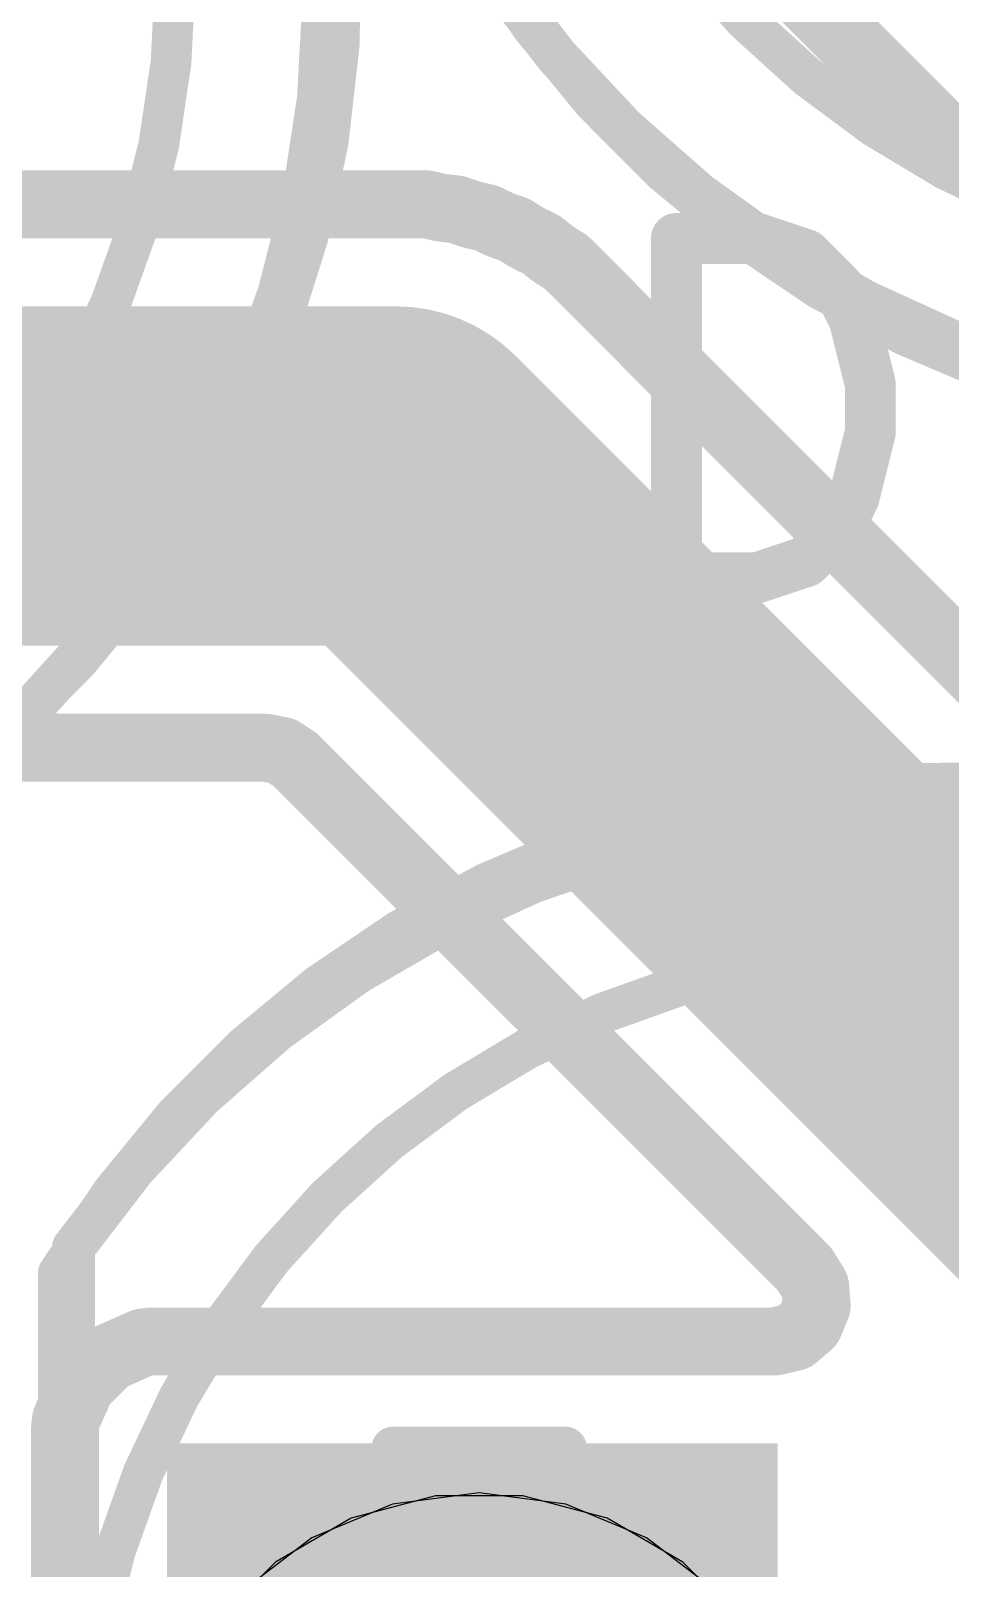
# Model space of a CAD drawing. Header units: inches. Extents: x 0 to 12.4, y -0.6 to 2.2.
# Drawn here: x 1.13 to 1.2367, y 0.8681 to 1.0464 of the extents above; entities that cross this region are included whole.
import ezdxf

# ---------------------------------------------------------------- set-up
doc = ezdxf.new("R2010")
doc.units = ezdxf.units.IN
doc.header["$MEASUREMENT"] = 0
for name, color, linetype in [('Bottom Layer', 5, 'Continuous'), ('Bottom Solder', 6, 'Continuous'), ('Dimension', 6, 'Continuous'), ('Mechanical 4', 56, 'Continuous'), ('Multi-Layer', 9, 'Continuous'), ('Top Layer', 1, 'Continuous'), ('Top Overlay', 2, 'Continuous'), ('Top Solder', 216, 'Continuous')]:
    doc.layers.add(name, color=color, linetype=linetype)

# ---------------------------------------------------------------- blocks, each defined once
blk = doc.blocks.new('IR333_A_47')
at = {"layer": 'Bottom Layer'}
h = blk.add_hatch(color=5, dxfattribs=at)
edge = h.paths.add_edge_path()
edge.add_arc((0.0499999, 0), 0.031496, 0, 360)
at = {"layer": 'Bottom Solder'}
h = blk.add_hatch(color=6, dxfattribs=at)
edge = h.paths.add_edge_path()
edge.add_arc((0.0499999, 0), 0.035496, 0, 360)
at = {"layer": 'Multi-Layer'}
h = blk.add_hatch(color=9, dxfattribs=at)
edge = h.paths.add_edge_path()
edge.add_arc((0.0499999, 0), 0.031496, 0, 360)
at = {"layer": 'Top Layer'}
h = blk.add_hatch(color=1, dxfattribs=at)
edge = h.paths.add_edge_path()
edge.add_arc((0.0499999, 0), 0.031496, 0, 360)
at = {"layer": 'Top Solder'}
h = blk.add_hatch(color=216, dxfattribs=at)
edge = h.paths.add_edge_path()
edge.add_arc((0.0499999, 0), 0.035496, 0, 360)
at = {"layer": 'Top Overlay', "const_width": 0.005}
for points in [[(0.0970696, -0.0672869), (0.0970695, 0.0672869)], [(0.0600001, -0.044), (0.04, -0.044)]]:
    blk.add_lwpolyline(points, dxfattribs=at)
blk.add_lwpolyline([(0.0970696, -0.0672869, -0.7350501228491367), (-0.1181102, 0)], format="xyb", dxfattribs=at)
at = {"layer": 'Top Overlay', "const_width": 0.0025}
for points in [[(0.03875, -0.044, 1), (0.04125, -0.044, 1)], [(0.0587501, -0.044, 1), (0.0612501, -0.044, 1)], [(0.0958196, -0.0672869, 1), (0.0983196, -0.0672869, 1)], [(0.0958196, -0.0672869, 1), (0.0983196, -0.0672869, 1)]]:
    blk.add_lwpolyline(points, format="xyb", close=True, dxfattribs=at)
blk = doc.blocks.new('IR333_A_50')
at = {"layer": 'Top Overlay', "const_width": 0.005}
blk.add_lwpolyline([(-0.1181102, 0, -0.7350501228491367), (0.0970696, 0.0672869)], format="xyb", dxfattribs=at)
blk = doc.blocks.new('IR333_A_51')
at = {"layer": 'Top Overlay', "const_width": 0.005}
blk.add_lwpolyline([(-0.1181102, 0, -0.7350501228491367), (0.0970696, 0.0672869)], format="xyb", dxfattribs=at)

msp = doc.modelspace()

# ---------------------------------------------------------------- hatches: boundary and pattern name
at = {"layer": 'Dimension'}
msp.add_hatch(color=6, dxfattribs=at).paths.add_polyline_path([(1.14576195, 0.88255565), (1.21662805, 0.88255565), (1.21662805, 0.81168955), (1.14576195, 0.81168955)])

# ---------------------------------------------------------------- linework, layer by layer
at = {"layer": 'Bottom Layer'}
for p, q in [((1.1820002, 0.8768282), (1.1719507, 0.8755052)), ((1.1920497, 0.8755052), (1.1820002, 0.8768282)), ((1.1719507, 0.8755052), (1.1625861, 0.8716262)), ((1.2014143, 0.8716262), (1.1920497, 0.8755052)), ((1.1625861, 0.8716262), (1.1545445, 0.8654557)), ((1.2094559, 0.8654557), (1.2014143, 0.8716262))]:
    msp.add_line(p, q, dxfattribs=at)
at = {"layer": 'Dimension'}
for points, const_width in [([(1.2298171, 1.0849179), (1.3987147, 0.9160202)], 0.0393701), ([(1.2062806, 1.0638843), (1.3739188, 0.8962462)], 0.007874), ([(1.0795679, 1.0262761), (1.1756135, 1.0262761)], 0.007874), ([(1.1756135, 1.0262761), (1.1758877, 1.0262761)], 0.007874), ([(1.1758877, 1.0262761), (1.176155, 1.0262152)], 0.007874), ([(1.176155, 1.0262152), (1.1761552, 1.0262151)], 0.007874), ([(1.1761552, 1.0262151), (1.1773572, 1.0259408)], 0.007874), ([(1.1773572, 1.0259408), (1.1778965, 1.0258492)], 0.007874), ([(1.1778965, 1.0258492), (1.1791217, 1.0257111)], 0.007874), ([(1.1791217, 1.0257111), (1.1793941, 1.0256804)], 0.007874), ([(1.1793941, 1.0256804), (1.1808164, 1.0251827)], 0.007874), ([(1.1808164, 1.0251827), (1.1813421, 1.0250313)], 0.007874), ([(1.1813421, 1.0250313), (1.1825441, 1.0247569)], 0.007874), ([(1.1825441, 1.0247569), (1.1825445, 1.0247568)], 0.007874), ([(1.1825445, 1.0247568), (1.1828116, 1.0246958)], 0.007874), ([(1.1828116, 1.0246958), (1.1830584, 1.024577)], 0.007874), ([(1.1830584, 1.024577), (1.1830587, 1.0245769)], 0.007874), ([(1.1830587, 1.0245769), (1.1841696, 1.0240419)], 0.007874), ([(1.1841696, 1.0240419), (1.1846751, 1.0238325)], 0.007874), ([(1.1846751, 1.0238325), (1.1860975, 1.0233348)], 0.007874), ([(1.1860975, 1.0233348), (1.1863294, 1.0231891)], 0.007874), ([(1.1863294, 1.023189), (1.1863294, 1.0231891)], 0.007874), ([(1.1863294, 1.023189), (1.1873733, 1.0225332)], 0.007874), ([(1.1873733, 1.0225332), (1.1878522, 1.0222684)], 0.007874), ([(1.1878522, 1.0222684), (1.1889633, 1.0217333)], 0.007874), ([(1.1889633, 1.0217333), (1.1889635, 1.0217332)], 0.007874), ([(1.1889635, 1.0217332), (1.1892103, 1.0216144)], 0.007874), ([(1.1892103, 1.0216144), (1.1901438, 1.0208699)], 0.007874), ([(1.1901438, 1.0208699), (1.1903883, 1.0206749)], 0.007874), ([(1.1903883, 1.0206749), (1.1908348, 1.0203581)], 0.007874), ([(1.1908348, 1.0203581), (1.1921109, 1.0195563)], 0.007874), ([(1.1921109, 1.0195563), (1.1933703, 1.0182969)], 0.007874), ([(1.1933703, 1.0182969), (1.3009691, 0.9106981)], 0.007874), ([(1.0385592, 0.9947604), (1.1723368, 0.9947604)], 0.0393701), ([(1.1723368, 0.9947604), (1.281195, 0.8859021)], 0.0393701), ([(1.0421102, 0.9632446), (1.1572604, 0.9632446)], 0.007874), ([(1.1572604, 0.9632446), (1.1591286, 0.962873)], 0.007874), ([(1.1591286, 0.962873), (1.1607124, 0.9618148)], 0.007874), ([(1.1607124, 0.9618148), (1.2198069, 0.9027203)], 0.007874), ([(1.2198069, 0.9027203), (1.2209978, 0.9007769)], 0.007874), ([(1.2209978, 0.9007769), (1.2211767, 0.8985046)], 0.007874), ([(1.2203044, 0.8963988), (1.2211767, 0.8985046)], 0.007874), ([(1.2163549, 0.8943864), (1.2185712, 0.8949185)], 0.007874), ([(1.2185712, 0.8949185), (1.2203044, 0.8963988)], 0.007874), ([(1.139374, 0.8926678), (1.1426705, 0.8941233)], 0.007874), ([(1.1426705, 0.8941233), (1.1426706, 0.8941234)], 0.007874), ([(1.1426706, 0.8941234), (1.1430064, 0.8942716)], 0.007874), ([(1.1430064, 0.8942716), (1.1433712, 0.8943139)], 0.007874), ([(1.1433712, 0.8943139), (1.1433713, 0.8943139)], 0.007874), ([(1.1433713, 0.8943139), (1.1438555, 0.8943701)], 0.007874), ([(1.1438555, 0.8943701), (1.143856, 0.8943702)], 0.007874), ([(1.143856, 0.8943702), (1.1439957, 0.8943863)], 0.007874), ([(1.1439957, 0.8943863), (1.1441358, 0.8943864)], 0.007874), ([(1.1441358, 0.8943864), (1.1441365, 0.8943864)], 0.007874), ([(1.1441365, 0.8943864), (1.2163549, 0.8943864)], 0.007874), ([(1.1361525, 0.8896774), (1.1386403, 0.8921652)], 0.007874), ([(1.1386403, 0.8921652), (1.1386404, 0.8921653)], 0.007874), ([(1.1386404, 0.8921653), (1.1389602, 0.892485)], 0.007874), ([(1.1389602, 0.892485), (1.1393739, 0.8926677)], 0.007874), ([(1.1393739, 0.8926677), (1.139374, 0.8926678)], 0.007874), ([(1.1358326, 0.8893574), (1.1361524, 0.8896772)], 0.007874), ([(1.1361524, 0.8896772), (1.1361525, 0.8896774)], 0.007874), ([(1.1341943, 0.8856471), (1.1356499, 0.8889437)], 0.007874), ([(1.1356499, 0.8889437), (1.1358326, 0.8893574)], 0.007874), ([(1.1339313, 0.884322), (1.1339474, 0.8844612)], 0.007874), ([(1.1339313, 0.8841813), (1.1339313, 0.884322)], 0.007874), ([(1.1339313, 0.8100641), (1.1339313, 0.8841813)], 0.007874), ([(1.1339474, 0.8844618), (1.1340037, 0.8849465)], 0.007874), ([(1.1339474, 0.8844612), (1.1339474, 0.8844618)], 0.007874), ([(1.1340037, 0.8849466), (1.134046, 0.8853112)], 0.007874), ([(1.1340037, 0.8849465), (1.1340037, 0.8849466)], 0.007874), ([(1.134046, 0.8853112), (1.1341942, 0.8856469)], 0.007874), ([(1.1341942, 0.8856469), (1.1341943, 0.8856471)], 0.007874)]:
    msp.add_lwpolyline(points, dxfattribs=dict(at, const_width=const_width))
for points, const_width in [([(1.173645, 1.0262761, 1), (1.177582, 1.0262761, 1)], 0.003937), ([(1.173645, 1.0262761, 1), (1.177582, 1.0262761, 1)], 0.003937), ([(1.1739192, 1.0262761, 1), (1.1778562, 1.0262761, 1)], 0.003937), ([(1.1739192, 1.0262761, 1), (1.1778562, 1.0262761, 1)], 0.003937), ([(1.1741865, 1.0262152, 1), (1.1781235, 1.0262152, 1)], 0.003937), ([(1.1741865, 1.0262152, 1), (1.1781235, 1.0262152, 1)], 0.003937), ([(1.1741867, 1.0262151, 1), (1.1781237, 1.0262151, 1)], 0.003937), ([(1.1741867, 1.0262151, 1), (1.1781237, 1.0262151, 1)], 0.003937), ([(1.1753887, 1.0259408, 1), (1.1793257, 1.0259408, 1)], 0.003937), ([(1.1753887, 1.0259408, 1), (1.1793257, 1.0259408, 1)], 0.003937), ([(1.175928, 1.0258492, 1), (1.179865, 1.0258492, 1)], 0.003937), ([(1.175928, 1.0258492, 1), (1.179865, 1.0258492, 1)], 0.003937), ([(1.1771532, 1.0257111, 1), (1.1810902, 1.0257111, 1)], 0.003937), ([(1.1771532, 1.0257111, 1), (1.1810902, 1.0257111, 1)], 0.003937), ([(1.1774256, 1.0256804, 1), (1.1813626, 1.0256804, 1)], 0.003937), ([(1.1774256, 1.0256804, 1), (1.1813626, 1.0256804, 1)], 0.003937), ([(1.1788479, 1.0251827, 1), (1.1827849, 1.0251827, 1)], 0.003937), ([(1.1788479, 1.0251827, 1), (1.1827849, 1.0251827, 1)], 0.003937), ([(1.1793736, 1.0250313, 1), (1.1833106, 1.0250313, 1)], 0.003937), ([(1.1793736, 1.0250313, 1), (1.1833106, 1.0250313, 1)], 0.003937), ([(1.1805756, 1.0247569, 1), (1.1845126, 1.0247569, 1)], 0.003937), ([(1.1805756, 1.0247569, 1), (1.1845126, 1.0247569, 1)], 0.003937), ([(1.180576, 1.0247568, 1), (1.184513, 1.0247568, 1)], 0.003937), ([(1.180576, 1.0247568, 1), (1.184513, 1.0247568, 1)], 0.003937), ([(1.1808431, 1.0246958, 1), (1.1847801, 1.0246958, 1)], 0.003937), ([(1.1808431, 1.0246958, 1), (1.1847801, 1.0246958, 1)], 0.003937), ([(1.1810899, 1.024577, 1), (1.1850269, 1.024577, 1)], 0.003937), ([(1.1810899, 1.024577, 1), (1.1850269, 1.024577, 1)], 0.003937), ([(1.1810902, 1.0245769, 1), (1.1850272, 1.0245769, 1)], 0.003937), ([(1.1810902, 1.0245769, 1), (1.1850272, 1.0245769, 1)], 0.003937), ([(1.1822011, 1.0240419, 1), (1.1861381, 1.0240419, 1)], 0.003937), ([(1.1822011, 1.0240419, 1), (1.1861381, 1.0240419, 1)], 0.003937), ([(1.1827066, 1.0238325, 1), (1.1866436, 1.0238325, 1)], 0.003937), ([(1.1827066, 1.0238325, 1), (1.1866436, 1.0238325, 1)], 0.003937), ([(1.184129, 1.0233348, 1), (1.188066, 1.0233348, 1)], 0.003937), ([(1.184129, 1.0233348, 1), (1.188066, 1.0233348, 1)], 0.003937), ([(1.1843609, 1.0231891, 1), (1.1882979, 1.0231891, 1)], 0.003937), ([(1.1843609, 1.0231891, 1), (1.1882979, 1.0231891, 1)], 0.003937), ([(1.1843609, 1.023189, 1), (1.1882979, 1.023189, 1)], 0.003937), ([(1.1843609, 1.023189, 1), (1.1882979, 1.023189, 1)], 0.003937), ([(1.1854048, 1.0225332, 1), (1.1893418, 1.0225332, 1)], 0.003937), ([(1.1854048, 1.0225332, 1), (1.1893418, 1.0225332, 1)], 0.003937), ([(1.1858837, 1.0222684, 1), (1.1898207, 1.0222684, 1)], 0.003937), ([(1.1858837, 1.0222684, 1), (1.1898207, 1.0222684, 1)], 0.003937), ([(1.1869948, 1.0217333, 1), (1.1909318, 1.0217333, 1)], 0.003937), ([(1.1869948, 1.0217333, 1), (1.1909318, 1.0217333, 1)], 0.003937), ([(1.186995, 1.0217332, 1), (1.190932, 1.0217332, 1)], 0.003937), ([(1.186995, 1.0217332, 1), (1.190932, 1.0217332, 1)], 0.003937), ([(1.1872418, 1.0216144, 1), (1.1911788, 1.0216144, 1)], 0.003937), ([(1.1872418, 1.0216144, 1), (1.1911788, 1.0216144, 1)], 0.003937), ([(1.1881753, 1.0208699, 1), (1.1921123, 1.0208699, 1)], 0.003937), ([(1.1881753, 1.0208699, 1), (1.1921123, 1.0208699, 1)], 0.003937), ([(1.1884198, 1.0206749, 1), (1.1923568, 1.0206749, 1)], 0.003937), ([(1.1884198, 1.0206749, 1), (1.1923568, 1.0206749, 1)], 0.003937), ([(1.1888663, 1.0203581, 1), (1.1928033, 1.0203581, 1)], 0.003937), ([(1.1888663, 1.0203581, 1), (1.1928033, 1.0203581, 1)], 0.003937), ([(1.1901424, 1.0195563, 1), (1.1940794, 1.0195563, 1)], 0.003937), ([(1.1901424, 1.0195563, 1), (1.1940794, 1.0195563, 1)], 0.003937), ([(1.1914018, 1.0182969, 1), (1.1953388, 1.0182969, 1)], 0.003937), ([(1.1914018, 1.0182969, 1), (1.1953388, 1.0182969, 1)], 0.003937), ([(1.1624943, 0.9947604, 1), (1.1821793, 0.9947604, 1)], 0.019685), ([(1.1624943, 0.9947604, 1), (1.1821793, 0.9947604, 1)], 0.019685), ([(1.1552919, 0.9632446, 1), (1.1592289, 0.9632446, 1)], 0.003937), ([(1.1552919, 0.9632446, 1), (1.1592289, 0.9632446, 1)], 0.003937), ([(1.1571601, 0.962873, 1), (1.1610971, 0.962873, 1)], 0.003937), ([(1.1571601, 0.962873, 1), (1.1610971, 0.962873, 1)], 0.003937), ([(1.1587439, 0.9618148, 1), (1.1626809, 0.9618148, 1)], 0.003937), ([(1.1587439, 0.9618148, 1), (1.1626809, 0.9618148, 1)], 0.003937), ([(1.2178384, 0.9027203, 1), (1.2217754, 0.9027203, 1)], 0.003937), ([(1.2178384, 0.9027203, 1), (1.2217754, 0.9027203, 1)], 0.003937), ([(1.2190293, 0.9007769, 1), (1.2229663, 0.9007769, 1)], 0.003937), ([(1.2190293, 0.9007769, 1), (1.2229663, 0.9007769, 1)], 0.003937), ([(1.2192082, 0.8985046, 1), (1.2231452, 0.8985046, 1)], 0.003937), ([(1.2192082, 0.8985046, 1), (1.2231452, 0.8985046, 1)], 0.003937), ([(1.2166027, 0.8949185, 1), (1.2205397, 0.8949185, 1)], 0.003937), ([(1.2166027, 0.8949185, 1), (1.2205397, 0.8949185, 1)], 0.003937), ([(1.2183359, 0.8963988, 1), (1.2222729, 0.8963988, 1)], 0.003937), ([(1.2183359, 0.8963988, 1), (1.2222729, 0.8963988, 1)], 0.003937), ([(1.140702, 0.8941233, 1), (1.144639, 0.8941233, 1)], 0.003937), ([(1.140702, 0.8941233, 1), (1.144639, 0.8941233, 1)], 0.003937), ([(1.1407021, 0.8941234, 1), (1.1446391, 0.8941234, 1)], 0.003937), ([(1.1407021, 0.8941234, 1), (1.1446391, 0.8941234, 1)], 0.003937), ([(1.1410379, 0.8942716, 1), (1.1449749, 0.8942716, 1)], 0.003937), ([(1.1410379, 0.8942716, 1), (1.1449749, 0.8942716, 1)], 0.003937), ([(1.1414027, 0.8943139, 1), (1.1453397, 0.8943139, 1)], 0.003937), ([(1.1414027, 0.8943139, 1), (1.1453397, 0.8943139, 1)], 0.003937), ([(1.1414028, 0.8943139, 1), (1.1453398, 0.8943139, 1)], 0.003937), ([(1.1414028, 0.8943139, 1), (1.1453398, 0.8943139, 1)], 0.003937), ([(1.141887, 0.8943701, 1), (1.145824, 0.8943701, 1)], 0.003937), ([(1.141887, 0.8943701, 1), (1.145824, 0.8943701, 1)], 0.003937), ([(1.1418875, 0.8943702, 1), (1.1458245, 0.8943702, 1)], 0.003937), ([(1.1418875, 0.8943702, 1), (1.1458245, 0.8943702, 1)], 0.003937), ([(1.1420272, 0.8943863, 1), (1.1459642, 0.8943863, 1)], 0.003937), ([(1.1420272, 0.8943863, 1), (1.1459642, 0.8943863, 1)], 0.003937), ([(1.1421673, 0.8943864, 1), (1.1461043, 0.8943864, 1)], 0.003937), ([(1.1421673, 0.8943864, 1), (1.1461043, 0.8943864, 1)], 0.003937), ([(1.142168, 0.8943864, 1), (1.146105, 0.8943864, 1)], 0.003937), ([(1.142168, 0.8943864, 1), (1.146105, 0.8943864, 1)], 0.003937), ([(1.2143864, 0.8943864, 1), (1.2183234, 0.8943864, 1)], 0.003937), ([(1.2143864, 0.8943864, 1), (1.2183234, 0.8943864, 1)], 0.003937), ([(1.1366718, 0.8921652, 1), (1.1406088, 0.8921652, 1)], 0.003937), ([(1.1366718, 0.8921652, 1), (1.1406088, 0.8921652, 1)], 0.003937), ([(1.1366719, 0.8921653, 1), (1.1406089, 0.8921653, 1)], 0.003937), ([(1.1366719, 0.8921653, 1), (1.1406089, 0.8921653, 1)], 0.003937), ([(1.1369917, 0.892485, 1), (1.1409287, 0.892485, 1)], 0.003937), ([(1.1369917, 0.892485, 1), (1.1409287, 0.892485, 1)], 0.003937), ([(1.1374054, 0.8926677, 1), (1.1413424, 0.8926677, 1)], 0.003937), ([(1.1374054, 0.8926677, 1), (1.1413424, 0.8926677, 1)], 0.003937), ([(1.1374055, 0.8926678, 1), (1.1413425, 0.8926678, 1)], 0.003937), ([(1.1374055, 0.8926678, 1), (1.1413425, 0.8926678, 1)], 0.003937), ([(1.1341839, 0.8896772, 1), (1.1381209, 0.8896772, 1)], 0.003937), ([(1.1341839, 0.8896772, 1), (1.1381209, 0.8896772, 1)], 0.003937), ([(1.134184, 0.8896774, 1), (1.138121, 0.8896774, 1)], 0.003937), ([(1.134184, 0.8896774, 1), (1.138121, 0.8896774, 1)], 0.003937), ([(1.1336814, 0.8889437, 1), (1.1376184, 0.8889437, 1)], 0.003937), ([(1.1336814, 0.8889437, 1), (1.1376184, 0.8889437, 1)], 0.003937), ([(1.1338641, 0.8893574, 1), (1.1378011, 0.8893574, 1)], 0.003937), ([(1.1338641, 0.8893574, 1), (1.1378011, 0.8893574, 1)], 0.003937), ([(1.1319628, 0.884322, 1), (1.1358998, 0.884322, 1)], 0.003937), ([(1.1319628, 0.884322, 1), (1.1358998, 0.884322, 1)], 0.003937), ([(1.1319628, 0.8841813, 1), (1.1358998, 0.8841813, 1)], 0.003937), ([(1.1319628, 0.8841813, 1), (1.1358998, 0.8841813, 1)], 0.003937), ([(1.1319789, 0.8844618, 1), (1.1359159, 0.8844618, 1)], 0.003937), ([(1.1319789, 0.8844618, 1), (1.1359159, 0.8844618, 1)], 0.003937), ([(1.1319789, 0.8844612, 1), (1.1359159, 0.8844612, 1)], 0.003937), ([(1.1319789, 0.8844612, 1), (1.1359159, 0.8844612, 1)], 0.003937), ([(1.1320352, 0.8849466, 1), (1.1359722, 0.8849466, 1)], 0.003937), ([(1.1320352, 0.8849466, 1), (1.1359722, 0.8849466, 1)], 0.003937), ([(1.1320352, 0.8849465, 1), (1.1359722, 0.8849465, 1)], 0.003937), ([(1.1320352, 0.8849465, 1), (1.1359722, 0.8849465, 1)], 0.003937), ([(1.1320775, 0.8853112, 1), (1.1360145, 0.8853112, 1)], 0.003937), ([(1.1320775, 0.8853112, 1), (1.1360145, 0.8853112, 1)], 0.003937), ([(1.1322257, 0.8856469, 1), (1.1361627, 0.8856469, 1)], 0.003937), ([(1.1322257, 0.8856469, 1), (1.1361627, 0.8856469, 1)], 0.003937), ([(1.1322258, 0.8856471, 1), (1.1361628, 0.8856471, 1)], 0.003937), ([(1.1322258, 0.8856471, 1), (1.1361628, 0.8856471, 1)], 0.003937)]:
    msp.add_lwpolyline(points, format="xyb", close=True, dxfattribs=dict(at, const_width=const_width))
at = {"layer": 'Mechanical 4'}
for points, const_width in [([(1.381, 1.1171023, 1), (1.1841496, 1.1171023, 1)], 0.0047244), ([(1.1467192, 1.0524389, 1), (0.9498688, 1.0524389, 1)], 0.0047244), ([(1.2034175, 1.0223235, 1), (1.2063703, 1.0223235, 1)], 0.0029527), ([(1.2034175, 1.0223235, 1), (1.2063703, 1.0223235, 1)], 0.0029527), ([(1.2127913, 1.0223235, 1), (1.2157441, 1.0223235, 1)], 0.0029527), ([(1.2127913, 1.0223235, 1), (1.2157441, 1.0223235, 1)], 0.0029527), ([(1.2184156, 1.0204487, 1), (1.2213684, 1.0204487, 1)], 0.0029527), ([(1.2184156, 1.0204487, 1), (1.2213684, 1.0204487, 1)], 0.0029527), ([(1.2221651, 1.0166992, 1), (1.2251179, 1.0166992, 1)], 0.0029527), ([(1.2221651, 1.0166992, 1), (1.2251179, 1.0166992, 1)], 0.0029527), ([(1.2240399, 1.0129497, 1), (1.2269927, 1.0129497, 1)], 0.0029527), ([(1.2240399, 1.0129497, 1), (1.2269927, 1.0129497, 1)], 0.0029527), ([(1.2259146, 1.0054506, 1), (1.2288674, 1.0054506, 1)], 0.0029527), ([(1.2259146, 1.0054506, 1), (1.2288674, 1.0054506, 1)], 0.0029527), ([(1.2259146, 0.9998263, 1), (1.2288674, 0.9998263, 1)], 0.0029527), ([(1.2259146, 0.9998263, 1), (1.2288674, 0.9998263, 1)], 0.0029527), ([(1.2240399, 0.9923273, 1), (1.2269927, 0.9923273, 1)], 0.0029527), ([(1.2240399, 0.9923273, 1), (1.2269927, 0.9923273, 1)], 0.0029527), ([(1.2221651, 0.9885777, 1), (1.2251179, 0.9885777, 1)], 0.0029527), ([(1.2221651, 0.9885777, 1), (1.2251179, 0.9885777, 1)], 0.0029527), ([(1.2184156, 0.9848282, 1), (1.2213684, 0.9848282, 1)], 0.0029527), ([(1.2184156, 0.9848282, 1), (1.2213684, 0.9848282, 1)], 0.0029527), ([(1.2034175, 0.9829534, 1), (1.2063703, 0.9829534, 1)], 0.0029527), ([(1.2034175, 0.9829534, 1), (1.2063703, 0.9829534, 1)], 0.0029527), ([(1.2127913, 0.9829534, 1), (1.2157441, 0.9829534, 1)], 0.0029527), ([(1.2127913, 0.9829534, 1), (1.2157441, 0.9829534, 1)], 0.0029527), ([(1.3323775, 0.8415117, 1), (1.1355279, 0.8415117, 1)], 0.0047244), ([(1.131984, 0.9023318, 1), (1.1343462, 0.9023318, 1)], 0.0023622), ([(1.1319842, 0.9023385, 1), (1.1343464, 0.9023385, 1)], 0.0023622)]:
    msp.add_lwpolyline(points, format="xyb", close=True, dxfattribs=dict(at, const_width=const_width))
at = {"layer": 'Mechanical 4', "const_width": 0.0047244}
for points in [[(1.1216804, 1.1444802, -0.7597307177310917), (1.0329976, 0.9357205)], [(1.4002912, 1.1171204, -0.75972925881936), (1.1817875, 1.0562824)], [(1.1331651, 0.9023318, -0.7597295937749395), (1.3516694, 0.8414935)]]:
    msp.add_lwpolyline(points, format="xyb", dxfattribs=at)
at = {"layer": 'Mechanical 4'}
for points, const_width in [([(1.2048939, 1.0223235), (1.2142677, 1.0223235)], 0.0059055), ([(1.2048939, 0.9829534), (1.2048939, 1.0223235)], 0.0059055), ([(1.2142677, 1.0223235), (1.219892, 1.0204487)], 0.0059055), ([(1.219892, 1.0204487), (1.2236415, 1.0166992)], 0.0059055), ([(1.2236415, 1.0166992), (1.2255163, 1.0129497)], 0.0059055), ([(1.2255163, 1.0129497), (1.227391, 1.0054506)], 0.0059055), ([(1.227391, 0.9998263), (1.227391, 1.0054506)], 0.0059055), ([(1.2255163, 0.9923273), (1.227391, 0.9998263)], 0.0059055), ([(1.2236415, 0.9885777), (1.2255163, 0.9923273)], 0.0059055), ([(1.219892, 0.9848282), (1.2236415, 0.9885777)], 0.0059055), ([(1.2142677, 0.9829534), (1.219892, 0.9848282)], 0.0059055), ([(1.2048939, 0.9829534), (1.2142677, 0.9829534)], 0.0059055), ([(1.1331653, 0.7806849), (1.1331653, 0.9023385)], 0.0047244)]:
    msp.add_lwpolyline(points, dxfattribs=dict(at, const_width=const_width))
at = {"layer": 'Top Layer'}
for p, q in [((1.1769321, 0.876496), (1.1671413, 0.8738726)), ((1.1870683, 0.876496), (1.1769321, 0.876496)), ((1.1968591, 0.8738726), (1.1870683, 0.876496)), ((1.1671413, 0.8738726), (1.1583631, 0.8688045)), ((1.2056373, 0.8688045), (1.1968591, 0.8738726)), ((1.1583631, 0.8688045), (1.1511957, 0.8616371)), ((1.2128047, 0.8616371), (1.2056373, 0.8688045))]:
    msp.add_line(p, q, dxfattribs=at)

# ---------------------------------------------------------------- block references
for name, p, rotation in [('IR333_A_51', (1.2810079, 1.1199291), 180), ('IR333_A_50', (1.0458685, 1.0506269), 230), ('IR333_A_47', (1.2320001, 0.838), 180)]:
    msp.add_blockref(name, p, dxfattribs=dict(rotation=rotation))

doc.saveas('drawing.dxf')
